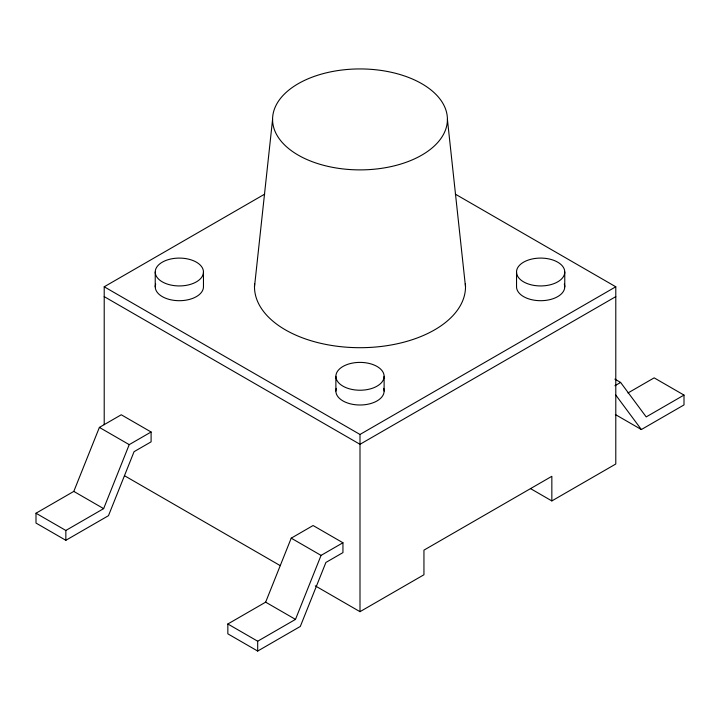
<?xml version="1.0" encoding="UTF-8"?>
<svg xmlns="http://www.w3.org/2000/svg" width="720" height="720" viewBox="0 0 720 720"><rect width="100%" height="100%" fill="white"/><g stroke="black" fill="none" stroke-linecap="round" stroke-linejoin="round"><path stroke-width="1.08" d="M254.493 286.785L272.583 119.412M73.8 491.4L99.387 427.41L121.266 414.774L151.101 432L151.101 441.846L134.055 451.692L108.477 515.691L65.844 540.297L36 523.071L36 513.225L73.8 491.4L103.644 508.626L129.222 444.636L151.101 432M265.644 602.163L291.222 538.164L313.101 525.528L342.945 542.763L342.945 552.609L325.899 562.455L300.312 626.445L257.688 651.06L227.844 633.834L227.844 623.988L265.644 602.163L295.488 619.389L321.066 555.39L342.945 542.763M104.211 424.683L104.211 286.785L264.69 194.13M36 513.225L65.844 530.46L103.644 508.626M104.211 286.785L360 434.466L615.789 286.785L615.789 464.004L551.844 500.922L530.442 488.565M615.789 296.631L360 444.303L104.211 296.631M614.907 385.749L620.613 382.446L646.2 416.907L684 395.082L684 404.928L641.367 429.543L615.375 414.54M627.984 392.967L654.156 377.856L684 395.082M227.844 623.988L257.688 641.214L295.488 619.389M315.261 585.846L360 611.676L423.945 574.758L423.945 550.143L551.844 476.307L551.844 500.922M455.31 194.13L615.789 286.785M614.844 379.116L620.613 382.446M99.387 427.41L129.222 444.636M291.222 538.164L321.066 555.39M124.632 475.794L280.251 565.632M615.789 395.082L641.367 429.543M447.417 119.412A87.417 50.472 0 0 1 316.287 163.125A87.417 50.472 0 0 1 316.287 75.699A87.417 50.472 0 0 1 447.417 119.412L465.507 286.785M564.768 272.016A24.12 13.923 0 0 1 528.588 284.076A24.12 13.923 0 0 1 528.588 259.956A24.12 13.923 0 0 1 564.768 272.016L564.768 286.785M516.537 272.016L516.537 286.785A24.12 13.923 0 0 0 543.015 300.636A24.12 13.923 0 0 0 564.3 284.067M384.12 376.308A24.12 13.923 0 0 1 347.94 388.368A24.12 13.923 0 0 1 347.94 364.257A24.12 13.923 0 0 1 384.12 376.308L384.12 391.077M360 434.466L360 611.676M335.88 376.308L335.88 391.077M257.688 641.214L257.688 651.06M203.463 272.016A24.12 13.923 0 0 1 167.292 284.076A24.12 13.923 0 0 1 167.292 259.956A24.12 13.923 0 0 1 203.463 272.016L203.463 286.785A24.12 13.923 0 0 1 176.985 300.636A24.12 13.923 0 0 1 155.7 284.067M155.232 272.016L155.232 286.785M65.844 530.46L65.844 540.297M465.363 283.617A105.507 60.912 0 0 1 360 347.697A105.507 60.912 0 0 1 254.637 283.617M383.652 388.359A24.12 13.923 0 0 1 360 405A24.12 13.923 0 0 1 336.348 388.359"/></g></svg>
